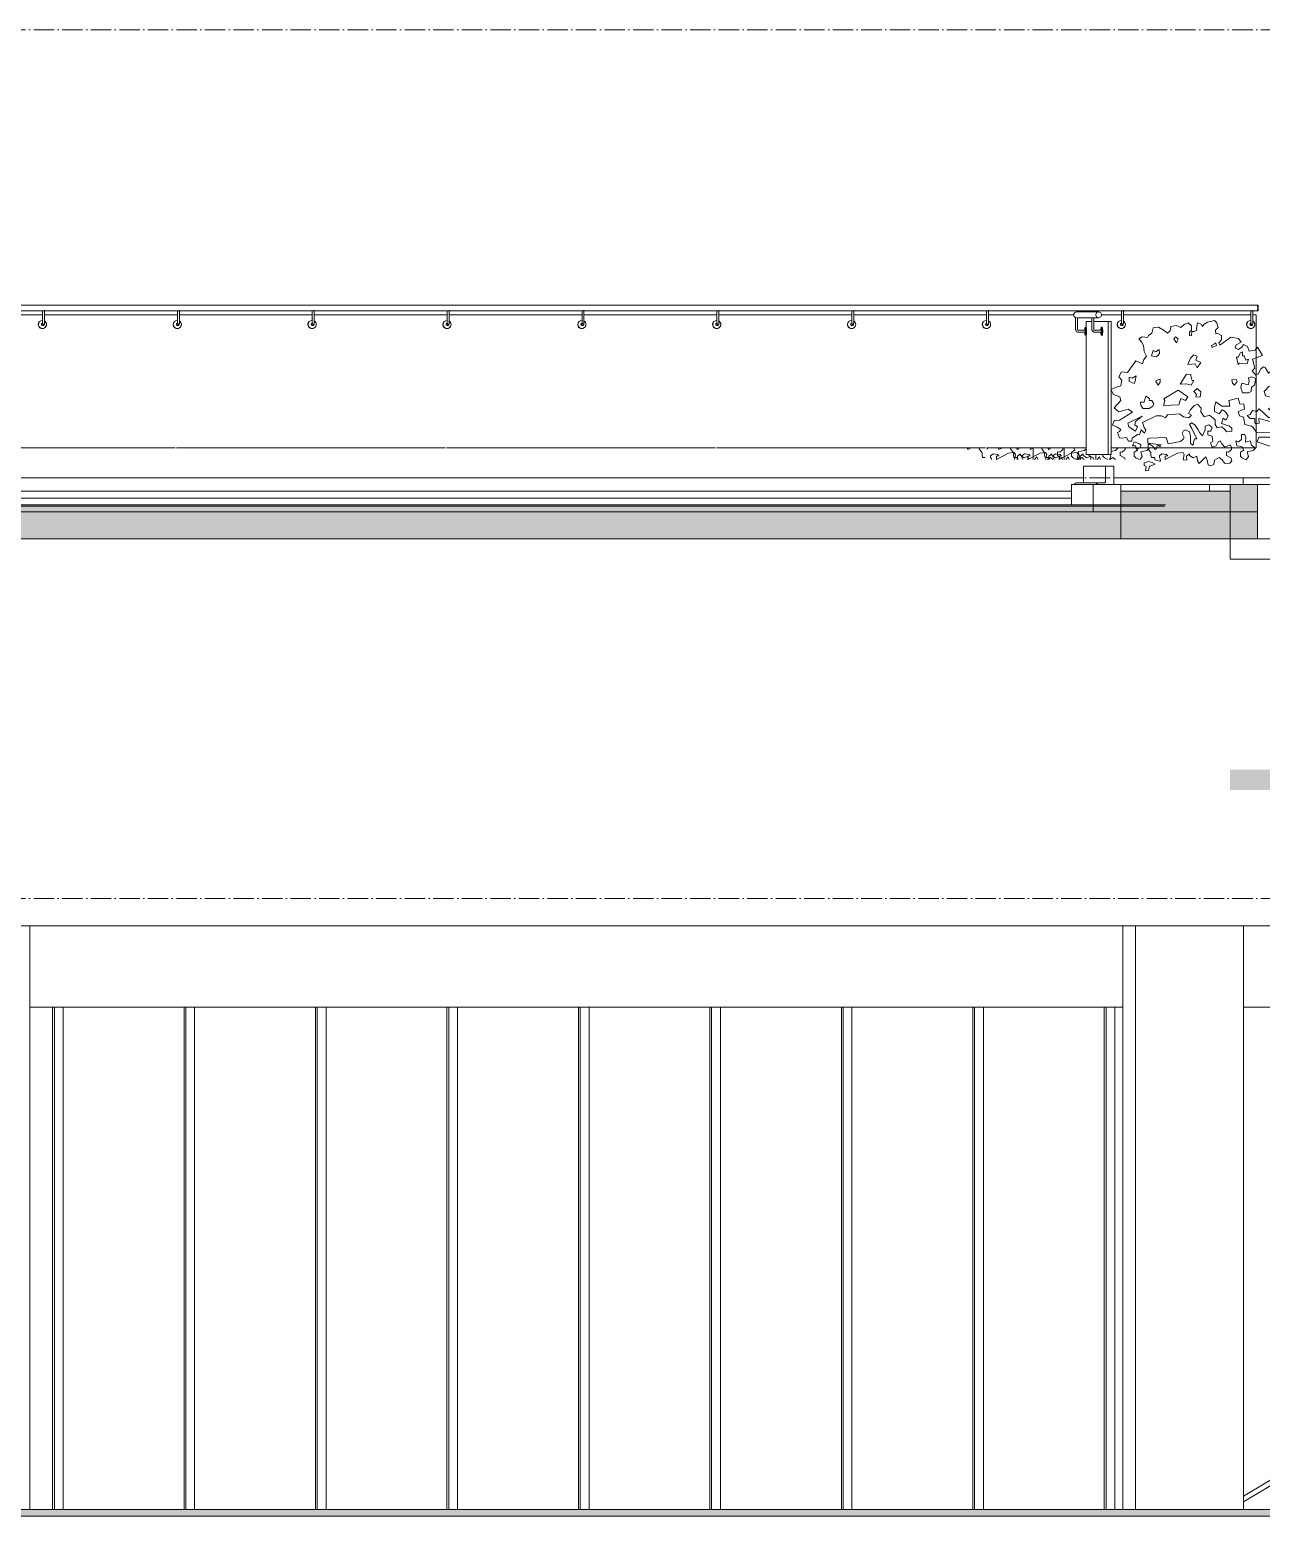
# Model space of a CAD drawing. Header units: millimetres. Extents: x -15601 to 112004, y -15912 to 94410.
# Drawn here: x 49921 to 58988, y 10950 to 21900 of the extents above; entities that cross this region are included whole.
import ezdxf

# ---------------------------------------------------------------- set-up
doc = ezdxf.new("R2010")
doc.units = ezdxf.units.MM
doc.linetypes.add('Grid Line', pattern=[4.2, 3, -0.6, 0, -0.6])
for name, color, linetype, lineweight in [('A-FLOR-HRAL', 41, 'Continuous', 5), ('A-FLOR-MCUT', 3, 'Continuous', 9), ('A-GLAZ-CWMG', 55, 'Continuous', 5), ('G-IMPT', 8, 'Continuous', 5), ('L-SITE', 91, 'Continuous', 5), ('NET CAT', 3, 'Continuous', 5), ('NET CATConcrete', 3, 'Continuous', 5), ('NET THAY 1', 41, 'Continuous', 5), ('NET-CAT', 3, 'Continuous', 15), ('NET-THAY', 2, 'Continuous', 9), ('Q-SPCQ', 91, 'Continuous', 5), ('TRUC', 225, 'Continuous', 5)]:
    doc.layers.add(name, color=color, linetype=linetype, lineweight=lineweight)

# ---------------------------------------------------------------- blocks, each defined once
blk = doc.blocks.new('ALC1807-ASCENT PLAZA-KET CAU 2_rvt-1-B-B')
at = {"layer": 'NET CAT', "color": 4}
for p, q in [((57968, 15300), (57968, 11000)), ((58063, 15300), (58063, 11000)), ((58857, 15300), (58857, 11000))]:
    blk.add_line(p, q, dxfattribs=at)
blk = doc.blocks.new('Rectangular Mullion - Rectangular Mullion-V69-B-B')
at = {"layer": 'A-GLAZ-CWMG'}
for p, q in [((48154, 14700), (48154, 11000)), ((48167, 14700), (48167, 11000)), ((48232, 14700), (48232, 11000))]:
    blk.add_line(p, q, dxfattribs=at)
blk = doc.blocks.new('Railing - Railing-1506754-B-B')
at = {"layer": 'A-FLOR-HRAL'}
for p, q in [((57861, 18770), (57861, 19750)), ((57861, 19750), (57883, 19750)), ((57883, 19750), (57883, 18770)), ((57861, 18770), (57883, 18770)), ((57842, 18572), (57842, 18685)), ((57842, 18685), (57902, 18685)), ((57902, 18550), (57902, 18685)), ((57902, 18550), (57775, 18550)), ((57787, 18562), (57832, 18562))]:
    blk.add_line(p, q, dxfattribs=at)
at = {"layer": 'A-FLOR-HRAL', "flags": 128}
for points in [[(57769, 19800), (57770, 19805), (57772, 19810), (57774, 19814), (57778, 19817), (57783, 19820), (57788, 19821), (57793, 19821), (57798, 19820), (57803, 19817), (57806, 19814), (57809, 19810), (57811, 19805), (57812, 19800)], [(57769, 19800), (57770, 19795), (57772, 19790), (57774, 19786), (57778, 19783), (57783, 19780), (57788, 19779), (57793, 19779), (57798, 19780), (57803, 19783), (57806, 19786), (57809, 19790), (57811, 19795), (57812, 19800)], [(57775, 18550), (57775, 18553), (57776, 18555), (57777, 18557), (57779, 18559), (57781, 18561), (57784, 18562), (57787, 18562)], [(57832, 18562), (57834, 18562), (57836, 18563), (57838, 18564), (57840, 18566), (57841, 18568), (57842, 18570), (57842, 18572)]]:
    blk.add_lwpolyline(points, dxfattribs=at)
at = {"layer": 'NET THAY 1'}
for p, q in [((57790, 19821), (57628, 19821)), ((57628, 19779), (57790, 19779)), ((57698, 19705), (57698, 19750)), ((57741, 19750), (57698, 19750)), ((57861, 19750), (57753, 19750)), ((57698, 18770), (57698, 19653)), ((57698, 18770), (57861, 18770)), ((57679, 18572), (57679, 18685)), ((57842, 18685), (57679, 18685)), ((57787, 18562), (57625, 18562))]:
    blk.add_line(p, q, dxfattribs=at)
for centre, major_axis, start_param, end_param in [((57628, 19800), (0, 21.2), 0, 1.570796), ((57628, 19800), (0, 21.2), 1.570796, 2.825649), ((57625, 18550), (0, 12), 0, 1.570796), ((57669, 18572), (0, 10), 3.141593, 4.712389)]:
    blk.add_ellipse(centre, major_axis=major_axis, ratio=0.992899, start_param=start_param, end_param=end_param, dxfattribs=at)
blk = doc.blocks.new('ALB-RAILING 32 - ALB-BALUSTER-V123-B-B')
at = {"layer": 'NET THAY 1'}
for p, q in [((57621, 19779), (57621, 19694)), ((57635, 19694), (57635, 19777)), ((57691, 19686), (57643, 19686)), ((57643, 19672), (57691, 19672)), ((57698, 19709), (57691, 19709)), ((57691, 19649), (57698, 19649))]:
    blk.add_line(p, q, dxfattribs=at)
at = {"layer": 'NET THAY 1', "flags": 128}
for points in [[(57621, 19694), (57621, 19693), (57621, 19692), (57621, 19691), (57622, 19690), (57622, 19689), (57622, 19689), (57622, 19688), (57622, 19687), (57623, 19686), (57623, 19685), (57623, 19684), (57624, 19684), (57624, 19683), (57625, 19682), (57625, 19681), (57626, 19681), (57626, 19680), (57627, 19679), (57627, 19679), (57628, 19678), (57629, 19677), (57629, 19677), (57630, 19676), (57631, 19676), (57631, 19675), (57632, 19675), (57633, 19674), (57634, 19674), (57634, 19674), (57635, 19673), (57636, 19673), (57637, 19673), (57638, 19672), (57639, 19672), (57639, 19672), (57640, 19672), (57641, 19672), (57642, 19672), (57643, 19672), (57643, 19672)], [(57643, 19686), (57643, 19686), (57643, 19686), (57642, 19686), (57642, 19686), (57642, 19686), (57641, 19686), (57641, 19686), (57641, 19686), (57640, 19686), (57640, 19686), (57640, 19687), (57640, 19687), (57639, 19687), (57639, 19687), (57639, 19687), (57639, 19687), (57638, 19688), (57638, 19688), (57638, 19688), (57638, 19688), (57637, 19688), (57637, 19689), (57637, 19689), (57637, 19689), (57637, 19689), (57636, 19690), (57636, 19690), (57636, 19690), (57636, 19691), (57636, 19691), (57636, 19691), (57636, 19691), (57636, 19692), (57636, 19692), (57635, 19692), (57635, 19693), (57635, 19693), (57635, 19693), (57635, 19694), (57635, 19694)]]:
    blk.add_lwpolyline(points, dxfattribs=at)
at = {"layer": 'NET THAY 1'}
for centre, major_axis, start_param, end_param in [((57691, 19679), (0, 30), 4.712389, 7.592182), ((57698, 19679), (0, 30), 4.712389, 6.806784), ((57691, 19679), (0, 30), 1.832596, 4.712389), ((57691, 19679), (0, 7), 3.141593, 6.283185), ((57691, 19679), (0, 7), 0, 0.261799), ((57691, 19679), (0, 7), 2.879793, 3.141593), ((57698, 19679), (0, 30), 2.617994, 4.712389)]:
    blk.add_ellipse(centre, major_axis=major_axis, ratio=0.118961, start_param=start_param, end_param=end_param, dxfattribs=at)
blk = doc.blocks.new('ALB-RAILING 32 - ALB-BALUSTER-V124-B-B')
at = {"layer": 'NET THAY 1'}
for p, q in [((57740, 19779), (57740, 19694)), ((57754, 19694), (57754, 19777)), ((57810, 19686), (57762, 19686)), ((57762, 19672), (57810, 19672)), ((57817, 19709), (57810, 19709)), ((57810, 19649), (57817, 19649))]:
    blk.add_line(p, q, dxfattribs=at)
at = {"layer": 'NET THAY 1', "flags": 128}
for points in [[(57740, 19694), (57740, 19693), (57740, 19692), (57740, 19691), (57741, 19690), (57741, 19689), (57741, 19689), (57741, 19688), (57741, 19687), (57742, 19686), (57742, 19685), (57742, 19684), (57743, 19684), (57743, 19683), (57744, 19682), (57744, 19681), (57745, 19681), (57745, 19680), (57746, 19679), (57746, 19679), (57747, 19678), (57748, 19677), (57748, 19677), (57749, 19676), (57750, 19676), (57750, 19675), (57751, 19675), (57752, 19674), (57753, 19674), (57753, 19674), (57754, 19673), (57755, 19673), (57756, 19673), (57757, 19672), (57758, 19672), (57758, 19672), (57759, 19672), (57760, 19672), (57761, 19672), (57762, 19672), (57762, 19672)], [(57762, 19686), (57762, 19686), (57762, 19686), (57761, 19686), (57761, 19686), (57761, 19686), (57760, 19686), (57760, 19686), (57760, 19686), (57759, 19686), (57759, 19686), (57759, 19687), (57759, 19687), (57758, 19687), (57758, 19687), (57758, 19687), (57757, 19687), (57757, 19688), (57757, 19688), (57757, 19688), (57757, 19688), (57756, 19688), (57756, 19689), (57756, 19689), (57756, 19689), (57756, 19689), (57755, 19690), (57755, 19690), (57755, 19690), (57755, 19691), (57755, 19691), (57755, 19691), (57755, 19691), (57755, 19692), (57754, 19692), (57754, 19692), (57754, 19693), (57754, 19693), (57754, 19693), (57754, 19694), (57754, 19694)]]:
    blk.add_lwpolyline(points, dxfattribs=at)
at = {"layer": 'NET THAY 1'}
for centre, major_axis, start_param, end_param in [((57810, 19679), (0, 30), 4.712389, 7.592182), ((57817, 19679), (0, 30), 4.712389, 6.806784), ((57810, 19679), (0, 30), 1.832596, 4.712389), ((57810, 19679), (0, 7), 3.141593, 6.283185), ((57810, 19679), (0, 7), 0, 0.261799), ((57810, 19679), (0, 7), 2.879793, 3.141593), ((57817, 19679), (0, 30), 2.617994, 4.712389)]:
    blk.add_ellipse(centre, major_axis=major_axis, ratio=0.118961, start_param=start_param, end_param=end_param, dxfattribs=at)
blk = doc.blocks.new('Top Rail Type - Top Rail_Internal_-1506758-B-B')
at = {"layer": 'NET THAY 1'}
for p, q in [((49036, 19800), (50016, 19800)), ((50029, 19800), (51009, 19800)), ((51022, 19800), (52002, 19800)), ((52014, 19800), (52995, 19800)), ((53007, 19800), (53988, 19800)), ((54000, 19800), (54981, 19800)), ((54993, 19800), (55973, 19800)), ((55986, 19800), (56966, 19800)), ((56979, 19800), (57607, 19800)), ((57811, 19800), (57959, 19800)), ((57972, 19800), (58912, 19800)), ((58925, 19800), (58950, 19800)), ((58950, 19800), (58950, 18820)), ((49013, 18820), (50991, 18820)), ((51001, 18820), (52980, 18820)), ((52990, 18820), (54968, 18820)), ((54978, 18820), (56957, 18820)), ((56967, 18820), (57698, 18820)), ((57883, 18820), (58950, 18820))]:
    blk.add_line(p, q, dxfattribs=at)
blk = doc.blocks.new('Handrail Type - ALB-BALUSTER-V125-B-B')
at = {"layer": 'NET THAY 1'}
for p, q in [((58963, 19871), (58959, 19871)), ((58959, 19829), (58963, 19829))]:
    blk.add_line(p, q, dxfattribs=at)
for centre, start_param, end_param in [((58959, 19850), 4.712389, 6.283185), ((58959, 19850), 3.141593, 4.712389), ((58963, 19850), 4.712389, 7.068583), ((58963, 19850), 2.356194, 4.712389)]:
    blk.add_ellipse(centre, major_axis=(0, 21.2), ratio=0.119139, start_param=start_param, end_param=end_param, dxfattribs=at)
blk = doc.blocks.new('Handrail Type - Handrail_Internal_-1506759-B-B')
at = {"layer": 'NET THAY 1'}
for p, q in [((58959, 19871), (43050, 19871)), ((43050, 19829), (58959, 19829))]:
    blk.add_line(p, q, dxfattribs=at)
for start_param, end_param in [(4.712389, 6.283185), (3.141593, 4.712389)]:
    blk.add_ellipse((58959, 19850), major_axis=(0, 21.2), ratio=0.119139, start_param=start_param, end_param=end_param, dxfattribs=at)
blk = doc.blocks.new('ALB-RAILING 32 - ALB-BALUSTER-V126-B-B')
at = {"layer": 'NET THAY 1'}
for p, q in [((58912, 19832), (58912, 19744)), ((58926, 19744), (58926, 19834)), ((58911, 19759), (58910, 19759)), ((58917, 19736), (58911, 19736)), ((58911, 19722), (58917, 19722)), ((58910, 19699), (58911, 19699))]:
    blk.add_line(p, q, dxfattribs=at)
at = {"layer": 'NET THAY 1', "flags": 128}
for points in [[(58911, 19732), (58911, 19732), (58911, 19732), (58911, 19732), (58911, 19732), (58911, 19732), (58911, 19733), (58911, 19733), (58911, 19733), (58911, 19734), (58911, 19734), (58911, 19734), (58911, 19735), (58912, 19735), (58912, 19735), (58912, 19736), (58912, 19736), (58912, 19737), (58912, 19737), (58912, 19738), (58912, 19738), (58912, 19739), (58912, 19739), (58912, 19740), (58912, 19740), (58912, 19741), (58912, 19742), (58912, 19742), (58912, 19743), (58912, 19743), (58912, 19744)], [(58917, 19722), (58919, 19722), (58921, 19723), (58922, 19724), (58923, 19725), (58923, 19726), (58924, 19726), (58924, 19727), (58924, 19727), (58924, 19728), (58925, 19728), (58925, 19729), (58925, 19729), (58925, 19729), (58925, 19730), (58925, 19730), (58925, 19731), (58925, 19731), (58925, 19732), (58925, 19732), (58925, 19733), (58925, 19733), (58925, 19734), (58925, 19734), (58926, 19735), (58926, 19735), (58926, 19736), (58926, 19736), (58926, 19737), (58926, 19737), (58926, 19738), (58926, 19739), (58926, 19739), (58926, 19740), (58926, 19740), (58926, 19741), (58926, 19742), (58926, 19742), (58926, 19743), (58926, 19744), (58926, 19744)]]:
    blk.add_lwpolyline(points, dxfattribs=at)
at = {"layer": 'NET THAY 1'}
for centre, major_axis, start_param, end_param in [((58910, 19729), (0, 30), 0, 1.570796), ((58910, 19729), (0, 30), 1.570796, 3.403392), ((58911, 19729), (0, 30), 0, 1.570796), ((58911, 19729), (0, 30), 1.570796, 4.712389), ((58911, 19729), (0, 7), 0, 3.141593), ((58911, 19729), (0, 7), 6.021386, 6.283185), ((58911, 19729), (0, 7), 3.141593, 4.974188), ((58911, 19729), (0, 30), 4.712389, 5.759587), ((58910, 19729), (0, 30), 5.392446, 5.603128), ((58910, 19729), (0, 30), 3.821649, 4.032332)]:
    blk.add_ellipse(centre, major_axis=major_axis, ratio=0.992878, start_param=start_param, end_param=end_param, dxfattribs=at)
blk = doc.blocks.new('ALB-RAILING 32 - ALB-BALUSTER-V127-B-B')
at = {"layer": 'NET THAY 1'}
for p, q in [((57959, 19832), (57959, 19744)), ((57973, 19830), (57973, 19834)), ((57973, 19744), (57973, 19829)), ((57958, 19759), (57957, 19759)), ((57964, 19736), (57958, 19736)), ((57958, 19722), (57964, 19722)), ((57957, 19699), (57958, 19699))]:
    blk.add_line(p, q, dxfattribs=at)
at = {"layer": 'NET THAY 1', "flags": 128}
for points in [[(57958, 19732), (57958, 19732), (57958, 19732), (57958, 19732), (57958, 19732), (57958, 19732), (57958, 19733), (57958, 19733), (57958, 19733), (57958, 19734), (57958, 19734), (57958, 19734), (57958, 19735), (57958, 19735), (57958, 19735), (57958, 19736), (57958, 19736), (57959, 19737), (57959, 19737), (57959, 19738), (57959, 19738), (57959, 19739), (57959, 19739), (57959, 19740), (57959, 19740), (57959, 19741), (57959, 19742), (57959, 19742), (57959, 19743), (57959, 19743), (57959, 19744)], [(57964, 19722), (57966, 19722), (57968, 19723), (57969, 19724), (57970, 19725), (57970, 19726), (57971, 19726), (57971, 19727), (57971, 19727), (57971, 19728), (57971, 19728), (57971, 19729), (57972, 19729), (57972, 19729), (57972, 19730), (57972, 19730), (57972, 19731), (57972, 19731), (57972, 19732), (57972, 19732), (57972, 19733), (57972, 19733), (57972, 19734), (57972, 19734), (57972, 19735), (57972, 19735), (57972, 19736), (57973, 19736), (57973, 19737), (57973, 19737), (57973, 19738), (57973, 19739), (57973, 19739), (57973, 19740), (57973, 19740), (57973, 19741), (57973, 19742), (57973, 19742), (57973, 19743), (57973, 19744), (57973, 19744)]]:
    blk.add_lwpolyline(points, dxfattribs=at)
at = {"layer": 'NET THAY 1'}
for centre, major_axis, start_param, end_param in [((57958, 19729), (0, 30), 0, 1.570796), ((57957, 19729), (0, 30), 0, 1.570796), ((57958, 19729), (0, 30), 1.570796, 4.712389), ((57957, 19729), (0, 30), 1.570796, 3.403392), ((57958, 19729), (0, 7), 0, 3.141593), ((57958, 19729), (0, 7), 6.021386, 6.283185), ((57958, 19729), (0, 7), 3.141593, 4.974188), ((57958, 19729), (0, 30), 4.712389, 5.759587), ((57957, 19729), (0, 30), 5.392446, 5.603128), ((57957, 19729), (0, 30), 3.821649, 4.032332)]:
    blk.add_ellipse(centre, major_axis=major_axis, ratio=0.992878, start_param=start_param, end_param=end_param, dxfattribs=at)
blk = doc.blocks.new('CAY XANH 1 - new block_dwg_110_植栽_中_高木 - 落葉1_φ4000_H5500-1445069-IDEA-4th Storey - Detail-V176-B-B')
at = {"layer": 'G-IMPT'}
for p, q in [((57902, 18600), (58063, 18600)), ((57902, 18600), (58026, 18600)), ((57933, 18600), (58024, 18600)), ((58027, 18600), (58084, 18600)), ((58066, 18600), (58125, 18600)), ((58329, 18600), (58232, 18600)), ((58879, 18600), (58654, 18600)), ((58720, 18600), (58655, 18600)), ((58848, 18600), (58762, 18600)), ((59155, 18600), (58907, 18600)), ((59175, 18600), (58951, 18600)), ((59218, 18600), (59071, 18600))]:
    blk.add_line(p, q, dxfattribs=at)
at = {"layer": 'G-IMPT', "flags": 128}
for points in [[(57902, 18600), (58067, 18600), (58183, 18600), (58236, 18600)], [(58043, 18600), (58157, 18600), (58084, 18600), (58056, 18600), (57988, 18600)], [(58003, 18600), (58157, 18600), (58111, 18600)], [(58157, 18600), (58337, 18600), (58136, 18600), (58029, 18600)], [(58272, 18600), (58328, 18600), (58370, 18600), (58304, 18600), (58221, 18600), (58169, 18600), (58087, 18600)], [(58240, 18600), (58278, 18600), (58304, 18600), (58157, 18600)], [(58370, 18600), (58454, 18600), (58337, 18600)], [(58347, 18600), (58426, 18600), (58553, 18600), (58454, 18600)], [(58395, 18600), (58416, 18600), (58423, 18600), (58426, 18600)], [(58416, 18600), (58553, 18600), (58552, 18600)], [(58450, 18600), (58492, 18600), (58563, 18600), (58634, 18600)], [(59203, 18600), (59061, 18600), (58957, 18600), (58812, 18600), (58553, 18600), (58550, 18600), (58563, 18600), (58550, 18600)], [(58551, 18600), (58628, 18600), (58653, 18600), (58648, 18600)], [(59010, 18600), (58895, 18600), (58762, 18600), (58682, 18600), (58553, 18600), (58655, 18600), (58649, 18600)], [(58556, 18600), (58670, 18600), (58848, 18600), (58910, 18600)], [(58707, 18600), (58634, 18600), (58628, 18600)], [(59090, 18600), (58913, 18600), (58682, 18600), (58910, 18600), (59013, 18600), (59185, 18600)], [(58734, 18600), (58727, 18600), (58707, 18600), (58768, 18600), (58825, 18600)], [(59068, 18600), (58812, 18600), (58969, 18600)], [(59067, 18600), (58969, 18600), (59060, 18600), (59214, 18600)]]:
    blk.add_lwpolyline(points, dxfattribs=at)
blk = doc.blocks.new('CAY XANH 1 - new block_dwg-V177-B-B')
blk.add_blockref('CAY XANH 1 - new block_dwg_110_植栽_中_高木 - 落葉1_φ4000_H5500-1445069-IDEA-4th Storey - Detail-V176-B-B', (0, 0))
blk = doc.blocks.new('CAY XANH 1 - CAY XANH_dwg-V178-B-B')
at = {"layer": 'G-IMPT', "flags": 128}
for points in [[(57883, 19251), (57915, 19265), (57955, 19277), (57962, 19318), (57940, 19343), (57959, 19380), (58002, 19374), (58065, 19461), (58114, 19439), (58123, 19470), (58142, 19495), (58126, 19529), (58121, 19573), (58105, 19601), (58086, 19622), (58111, 19638), (58151, 19632), (58157, 19647), (58182, 19666), (58192, 19703), (58232, 19710), (58272, 19685), (58297, 19666), (58316, 19682), (58322, 19715), (58362, 19722), (58396, 19706), (58421, 19728), (58449, 19740), (58474, 19719), (58474, 19687), (58459, 19672), (58459, 19644), (58474, 19647), (58477, 19678), (58493, 19678), (58514, 19687), (58511, 19700), (58518, 19740), (58545, 19731), (58555, 19715), (58564, 19728), (58592, 19747), (58644, 19759), (58660, 19740), (58670, 19706), (58651, 19687), (58654, 19660), (58667, 19663), (58695, 19647), (58695, 19616), (58676, 19594), (58682, 19576), (58765, 19635), (58821, 19626), (58840, 19598), (58803, 19579), (58796, 19557), (58821, 19545), (58846, 19561), (58858, 19582), (58886, 19567), (58899, 19533), (58942, 19539), (58961, 19561), (58998, 19501), (58924, 19473), (58940, 19408), (58921, 19387), (58945, 19359), (58968, 19365), (58983, 19399), (59005, 19417), (59017, 19412), (59042, 19371), (59067, 19393), (59089, 19387), (59089, 19356), (59057, 19331), (59073, 19312), (59094, 19315), (59101, 19281), (59073, 19265), (59045, 19275), (59008, 19235), (59020, 19204), (59076, 19188), (59089, 19160), (59076, 19126), (59064, 19120), (59039, 19107), (59112, 19064), (59146, 19064), (59117, 19113), (59138, 19098), (59215, 19051), (59199, 19017), (59168, 19001), (59174, 18973), (59187, 18943), (59153, 18936), (59140, 18936), (59118, 18908), (59087, 18933), (59066, 18936), (58955, 18930), (58927, 18971), (58915, 18980), (58868, 18992), (58856, 19045), (58828, 19055), (58819, 19086), (58843, 19098), (58865, 19104), (58859, 19141), (58831, 19144), (58819, 19185), (58750, 19169), (58756, 19126), (58697, 19126), (58654, 19160), (58644, 19123), (58644, 19088), (58679, 19070), (58700, 19101), (58725, 19086), (58744, 19055), (58728, 19023), (58707, 19039), (58695, 18999), (58753, 18980), (58772, 18964), (58772, 18943), (58732, 18937), (58719, 18955), (58697, 18974), (58663, 18967), (58648, 18992), (58648, 19027), (58607, 19061), (58567, 19048), (58542, 19086), (58545, 19113), (58518, 19141), (58493, 19132), (58465, 19098), (58452, 19073), (58474, 19061), (58455, 19042), (58415, 19048), (58387, 19070), (58297, 19063), (58284, 19042), (58253, 19057), (58213, 19057), (58113, 19006), (58125, 18969), (58138, 18950), (58129, 18928), (58113, 18944), (58104, 18953), (58091, 18916)], [(58091, 18916), (58076, 18919), (58038, 18891), (58035, 18869), (58010, 18869), (57995, 18897), (57958, 18891), (57945, 18894), (57930, 18934), (57945, 18941), (57955, 18956), (57927, 18972), (57893, 18987), (57905, 19022), (57945, 19025), (58039, 19082), (58008, 19104), (57940, 19085), (57906, 19116), (57955, 19169), (57946, 19197), (57899, 19212), (57883, 19246)]]:
    blk.add_lwpolyline(points, dxfattribs=at)
for points in [[(58377, 19622), (58356, 19637), (58345, 19622), (58363, 19594)], [(58239, 19516), (58236, 19544), (58211, 19527), (58193, 19537), (58186, 19523), (58179, 19498), (58211, 19491), (58225, 19498)], [(58466, 19480), (58491, 19505), (58516, 19495), (58505, 19466), (58544, 19449), (58516, 19410), (58501, 19438), (58448, 19434)], [(58643, 19587), (58654, 19594), (58658, 19573), (58626, 19559), (58622, 19573)], [(58835, 19520), (58849, 19527), (58849, 19498), (58863, 19498), (58874, 19466), (58895, 19473), (58884, 19441), (58828, 19445), (58817, 19434), (58806, 19488), (58817, 19488)], [(58016, 19308), (58016, 19340), (58037, 19333), (58066, 19351), (58059, 19312), (58052, 19294)], [(58215, 19315), (58211, 19308), (58229, 19283), (58243, 19305), (58243, 19326)], [(58420, 19335), (58438, 19363), (58470, 19360), (58473, 19335), (58480, 19317), (58491, 19317), (58473, 19282), (58438, 19292), (58392, 19289)], [(58775, 19296), (58771, 19321), (58803, 19324), (58810, 19310), (58792, 19282)], [(58838, 19264), (58845, 19296), (58892, 19285), (58899, 19310), (58895, 19335), (58916, 19342), (58948, 19331), (58938, 19282), (58916, 19268), (58913, 19236), (58895, 19225), (58849, 19225)], [(58162, 19170), (58183, 19170), (58197, 19145), (58190, 19127), (58162, 19110), (58119, 19110), (58101, 19131), (58098, 19156), (58126, 19156), (58130, 19177), (58137, 19202), (58165, 19184)], [(58431, 19168), (58448, 19197), (58377, 19246), (58271, 19180), (58279, 19170), (58268, 19131), (58381, 19136), (58395, 19183)], [(58537, 19193), (58544, 19232), (58516, 19257), (58491, 19236), (58512, 19214), (58505, 19197)], [(58906, 19065), (58923, 19094), (58955, 19087), (58973, 19108), (59041, 19043), (59070, 19043), (59062, 19011), (58970, 19037), (58973, 19002), (58948, 18998), (58941, 19005), (58941, 19037), (58906, 19037), (58884, 19058)], [(58013, 18976), (58006, 19001), (58112, 19053), (58063, 19015), (58056, 18990), (58077, 18976), (58063, 18944)], [(58290, 18772), (58256, 18775), (58238, 18762), (58238, 18750), (58244, 18738), (58247, 18722), (58238, 18722), (58204, 18731), (58204, 18750), (58179, 18750), (58176, 18766), (58176, 18784), (58154, 18812), (58154, 18843), (58163, 18850), (58191, 18831), (58207, 18809), (58216, 18812), (58222, 18834), (58232, 18840), (58244, 18827), (58250, 18843), (58153, 18854), (58153, 18888), (58166, 18891), (58288, 18896), (58303, 18850), (58394, 18868), (58415, 18887), (58421, 18896), (58406, 18927), (58415, 18946), (58431, 18952), (58459, 18937), (58468, 18909), (58468, 18874), (58468, 18853), (58486, 18840), (58490, 18862), (58499, 18887), (58514, 18887), (58477, 18962), (58459, 18992), (58474, 19005), (58499, 18989), (58523, 18952), (58536, 18930), (58555, 18909), (58576, 18952), (58576, 18980), (58601, 18989), (58626, 18971), (58617, 18943), (58595, 18943), (58595, 18915), (58626, 18906), (58632, 18868), (58614, 18856), (58626, 18825), (58657, 18834), (58670, 18865), (58685, 18871), (58697, 18850), (58719, 18825), (58760, 18843), (58769, 18825), (58769, 18809), (58747, 18788), (58732, 18790), (58732, 18763), (58763, 18747), (58772, 18725), (58756, 18707), (58728, 18704), (58716, 18707), (58700, 18732), (58679, 18750), (58644, 18729), (58639, 18697), (58614, 18688), (58598, 18694), (58589, 18729), (58579, 18753), (58558, 18732), (58530, 18704), (58518, 18725), (58514, 18760), (58486, 18747), (58459, 18763), (58459, 18775), (58437, 18760), (58440, 18729), (58412, 18732), (58421, 18772), (58412, 18785), (58371, 18781), (58281, 18734), (58281, 18759), (58300, 18762)], [(58086, 18852), (58052, 18865), (58039, 18834), (58061, 18834), (58070, 18809), (58098, 18822), (58101, 18843)], [(58874, 18902), (58865, 18918), (58843, 18918), (58843, 18881), (58821, 18865), (58800, 18871), (58809, 18834), (58846, 18831), (58859, 18803), (58834, 18788), (58834, 18760), (58846, 18747), (58877, 18732), (58893, 18757), (58884, 18790), (58927, 18800), (58945, 18818), (58915, 18840), (58905, 18871), (58871, 18862)], [(59047, 18899), (58970, 18899), (58958, 18865), (59059, 18831), (59069, 18859), (59100, 18865), (59075, 18884)], [(58185, 18713), (58160, 18719), (58126, 18710), (58126, 18691), (58141, 18682), (58135, 18651), (58157, 18654), (58166, 18685), (58176, 18688), (58207, 18701)]]:
    blk.add_lwpolyline(points, close=True, dxfattribs=at)
blk = doc.blocks.new('CAY XANH 1 - CAY XANH 1-V179-B-B')
for name in ['CAY XANH 1 - CAY XANH_dwg-V178-B-B', 'CAY XANH 1 - new block_dwg-V177-B-B']:
    blk.add_blockref(name, (0, 0))
blk = doc.blocks.new('CAY XANH 1 - CAY XANH_dwg-V180-B-B')
at = {"layer": 'G-IMPT', "flags": 128}
for points in [[(57284, 18820), (57288, 18809), (57312, 18820)], [(57421, 18735), (57421, 18750), (57397, 18750), (57393, 18766), (57393, 18784), (57372, 18812), (57372, 18820)], [(57416, 18820), (57425, 18809), (57433, 18812), (57436, 18820)], [(57508, 18772), (57474, 18775), (57456, 18762), (57456, 18750), (57461, 18738), (57462, 18735)], [(57499, 18735), (57499, 18759), (57517, 18762), (57508, 18772)], [(57630, 18735), (57639, 18772), (57630, 18785), (57589, 18781), (57500, 18735)], [(57734, 18735), (57732, 18760), (57704, 18747), (57676, 18763), (57676, 18775), (57655, 18760), (57657, 18735)], [(57804, 18735), (57797, 18753), (57779, 18735)], [(57914, 18735), (57896, 18750), (57872, 18735)], [(57987, 18820), (57987, 18809), (57965, 18788), (57949, 18790), (57949, 18763), (57980, 18747), (57985, 18735)], [(58069, 18820), (58077, 18803), (58052, 18788), (58052, 18760), (58064, 18747), (58088, 18735)], [(58097, 18735), (58111, 18757), (58101, 18790), (58145, 18800), (58163, 18818)]]:
    blk.add_lwpolyline(points, dxfattribs=at)
blk = doc.blocks.new('CAY XANH 1 - CAY XANH_dwg-V181-B-B')
at = {"layer": 'G-IMPT'}
for p, q in [((57769, 18770), (57769, 18735)), ((57769, 18735), (57769, 18769)), ((57769, 18735), (57769, 18747))]:
    blk.add_line(p, q, dxfattribs=at)
at = {"layer": 'G-IMPT', "flags": 128}
for points in [[(57769, 18770), (57769, 18759), (57769, 18747), (57769, 18735)], [(57769, 18747), (57769, 18763), (57769, 18770)], [(57769, 18770), (57769, 18760), (57769, 18744), (57769, 18735)], [(57769, 18735), (57769, 18757), (57769, 18744), (57769, 18760), (57769, 18770)], [(57769, 18770), (57769, 18757), (57769, 18735)], [(57769, 18770), (57769, 18757), (57769, 18744), (57769, 18735)], [(57769, 18735), (57769, 18754), (57769, 18770)], [(57769, 18735), (57769, 18756), (57769, 18759), (57769, 18769)], [(57769, 18735), (57769, 18751), (57769, 18735)], [(57769, 18735), (57769, 18747), (57769, 18735)]]:
    blk.add_lwpolyline(points, dxfattribs=at)
blk = doc.blocks.new('CAY XANH 1 - CAY XANH 1-V182-B-B')
for name in ['CAY XANH 1 - CAY XANH_dwg-V180-B-B', 'CAY XANH 1 - CAY XANH_dwg-V181-B-B']:
    blk.add_blockref(name, (0, 0))
blk = doc.blocks.new('CAY XANH 1 - CAY XANH_dwg-V183-B-B')
at = {"layer": 'G-IMPT', "flags": 128}
for points in [[(56823, 18820), (56827, 18809), (56852, 18820)], [(56954, 18750), (56936, 18750), (56933, 18766), (56933, 18784), (56911, 18812), (56911, 18820)], [(56967, 18810), (56973, 18812), (56975, 18820)], [(57047, 18772), (57013, 18775), (56995, 18762), (56995, 18750), (57001, 18738), (57001, 18735)], [(57038, 18735), (57038, 18759), (57057, 18762), (57047, 18772)], [(57170, 18735), (57178, 18772), (57169, 18785), (57128, 18781), (57039, 18735)], [(57274, 18735), (57271, 18760), (57243, 18747), (57215, 18763), (57215, 18775), (57194, 18760), (57196, 18735)], [(57343, 18735), (57336, 18753), (57318, 18735)], [(57453, 18735), (57436, 18750), (57411, 18735)], [(57526, 18820), (57526, 18809), (57504, 18788), (57488, 18790), (57488, 18763), (57520, 18747), (57525, 18735)], [(57608, 18820), (57616, 18803), (57591, 18788), (57591, 18760), (57603, 18747), (57627, 18735)], [(57636, 18735), (57650, 18757), (57641, 18790), (57684, 18800), (57698, 18814)]]:
    blk.add_lwpolyline(points, dxfattribs=at)
blk = doc.blocks.new('CAY XANH 1 - CAY XANH_dwg-V184-B-B')
at = {"layer": 'G-IMPT'}
blk.add_line((57308, 18735), (57308, 18747), dxfattribs=at)
at = {"layer": 'G-IMPT', "flags": 128}
for points in [[(57308, 18747), (57308, 18763), (57308, 18781), (57308, 18809), (57308, 18820)], [(57308, 18820), (57308, 18806), (57308, 18809), (57308, 18820)], [(57308, 18820), (57308, 18806), (57308, 18785), (57308, 18787), (57308, 18760), (57308, 18744), (57308, 18735)], [(57308, 18820), (57308, 18806), (57308, 18818)], [(57308, 18820), (57308, 18800), (57308, 18785), (57308, 18757), (57308, 18744), (57308, 18735)], [(57308, 18735), (57308, 18754), (57308, 18787), (57308, 18797), (57308, 18815), (57308, 18820)], [(57308, 18735), (57308, 18769), (57308, 18782), (57308, 18778), (57308, 18735)], [(57308, 18769), (57308, 18772), (57308, 18759), (57308, 18747), (57308, 18735)], [(57308, 18735), (57308, 18757), (57308, 18744), (57308, 18760), (57308, 18772), (57308, 18757), (57308, 18735)], [(57308, 18735), (57308, 18756), (57308, 18759), (57308, 18769)], [(57308, 18735), (57308, 18751), (57308, 18735)], [(57308, 18735), (57308, 18747), (57308, 18735)]]:
    blk.add_lwpolyline(points, dxfattribs=at)
blk = doc.blocks.new('CAY XANH 1 - CAY XANH 1-V185-B-B')
for name in ['CAY XANH 1 - CAY XANH_dwg-V183-B-B', 'CAY XANH 1 - CAY XANH_dwg-V184-B-B']:
    blk.add_blockref(name, (0, 0))
blk = doc.blocks.new('CAY XANH 1 - CAY XANH_dwg-V186-B-B')
at = {"layer": 'G-IMPT', "flags": 128}
for points in [[(57053, 18820), (57057, 18809), (57082, 18820)], [(57191, 18735), (57191, 18750), (57166, 18750), (57163, 18766), (57163, 18784), (57141, 18812), (57141, 18820)], [(57186, 18820), (57194, 18809), (57203, 18812), (57205, 18820)], [(57278, 18772), (57244, 18775), (57225, 18762), (57225, 18750), (57231, 18738), (57232, 18735)], [(57269, 18735), (57269, 18759), (57287, 18762), (57278, 18772)], [(57400, 18735), (57408, 18772), (57399, 18785), (57359, 18781), (57270, 18735)], [(57504, 18735), (57502, 18760), (57474, 18747), (57446, 18763), (57446, 18775), (57424, 18760), (57427, 18735)], [(57574, 18735), (57567, 18753), (57548, 18735)], [(57684, 18735), (57666, 18750), (57642, 18735)], [(57719, 18770), (57719, 18763), (57750, 18747), (57755, 18735)], [(57821, 18770), (57821, 18760), (57833, 18747), (57858, 18735)], [(57867, 18735), (57880, 18757), (57877, 18770)], [(57883, 18793), (57914, 18800), (57933, 18818)]]:
    blk.add_lwpolyline(points, dxfattribs=at)
blk = doc.blocks.new('CAY XANH 1 - CAY XANH 1-V187-B-B')
for name, p in [('CAY XANH 1 - CAY XANH_dwg-V186-B-B', (0, 0)), ('CAY XANH 1 - CAY XANH_dwg-V184-B-B', (230, 0))]:
    blk.add_blockref(name, p)
blk = doc.blocks.new('Thang may cuon - 1200mm x 6500-V192-B-B')
at = {"layer": 'Q-SPCQ'}
for p, q in [((60285, 11950), (58857, 11098)), ((58857, 11057), (60304, 11920))]:
    blk.add_line(p, q, dxfattribs=at)

msp = doc.modelspace()

# ---------------------------------------------------------------- hatches: boundary and pattern name
at = {"layer": 'NET CAT'}
for color, points in [(250, [(57759.6, 18390), (58077.8, 18390), (58077.8, 18400), (40990.5, 18400), (40990.5, 18390), (56781.3, 18390)]), (7, [(52543, 18390), (57751.5, 18390), (57751.5, 18400), (45123.1, 18400), (45123.1, 18390), (48880.6, 18390)]), (7, [(58036.5, 18150), (58758.8, 18150), (58758.8, 18500), (57952.8, 18500), (57952.8, 18150)]), (7, [(45123.1, 18350), (57751.5, 18350), (57751.5, 18390), (45123.1, 18390)]), (7, [(58758.6, 18150), (58758.6, 18350), (45123.1, 18350), (45123.1, 18150), (58494.3, 18150)])]:
    msp.add_hatch(color=color, dxfattribs=at).paths.add_polyline_path(points, flags=0)
at = {"layer": 'NET CAT', "lineweight": 9}
for points in [[(57759.6, 18350), (58283.6, 18350), (58283.6, 18390), (40990.5, 18390), (40990.5, 18350), (56781.3, 18350)], [(58960, 18150), (58960, 18350), (41000.5, 18350), (41000.5, 18150), (57759.6, 18150)]]:
    msp.add_hatch(color=7, dxfattribs=at).paths.add_polyline_path(points)
at = {"layer": 'NET CAT'}
h = msp.add_hatch(color=7, dxfattribs=at)
h.paths.add_polyline_path([(58952.1, 16300), (59261.8, 16300), (59261.8, 16450), (58758.6, 16450), (58758.6, 16300)], flags=0)
h.paths.add_polyline_path([(94613.1, 16300), (94613.1, 16450), (94109.1, 16450), (94109.1, 16300)], flags=0)
at = {"layer": 'NET CATConcrete'}
msp.add_hatch(color=7, dxfattribs=at).paths.add_polyline_path([(58960, 18150), (58960, 18550), (58758.6, 18550), (58758.6, 18150), (58952.1, 18150)], flags=0)
at = {"layer": 'NET-THAY'}
h = msp.add_hatch(dxfattribs=at)
h.set_pattern_fill('FP_1', color=250, style=0, pattern_type=2)
h.set_pattern_definition([(0, (40760, 40400), (1625.6, 406.4), [67.056, -1152.144, 67.056, -1152.144, -6502.4]), (0, (40760, 40400), (1625.6, 406.4), [-2438.4, 67.056, -2371.344, 67.056, -1152.144, -2844.8]), (0, (40760, 40400), (1625.6, 406.4), [-6096, 67.056, -745.744, 67.056, -1964.944]), (120, (41369.6, 40603.2), (-1164.7527, 1204.611), [67.056, -1152.144, 67.056, -7654.544]), (120, (41369.6, 40603.2), (-1164.7527, 1204.611), [-1286.256, -1152.144, 67.056, -2371.344, -4064]), (120, (41369.6, 40603.2), (-1164.7527, 1204.611), [-4876.8, 67.056, -1152.144, 67.056, -2777.744]), (120, (41369.6, 40603.2), (-1164.7527, 1204.611), [-6163.056, -745.744, 67.056, -1964.944]), (240, (41572.8, 41416), (-460.8473, -1611.011), [67.056, -1152.144, 67.056, -7654.544]), (240, (41572.8, 41416), (-460.8473, -1611.011), [-1286.256, -1152.144, 67.056, -2371.344, -4064]), (240, (41572.8, 41416), (-460.8473, -1611.011), [-4876.8, 67.056, -1152.144, 67.056, -2777.744]), (240, (41572.8, 41416), (-460.8473, -1611.011), [-6163.056, -745.744, 67.056, -1964.944])])
h.paths.add_polyline_path([(61012.2, 10950), (95820.5, 10950), (95820.5, 11000), (32934.3, 11000), (32934.3, 10950), (60783.3, 10950)], flags=0)

# ---------------------------------------------------------------- linework, layer by layer
at = {"layer": 'A-FLOR-MCUT'}
for p, q in [((58276.6, 18390), (40990.5, 18390)), ((57751.5, 18390), (45123.1, 18390))]:
    msp.add_line(p, q, dxfattribs=at)
at = {"layer": 'NET CAT', "lineweight": 13}
for p, q in [((58758.6, 18550), (58960, 18550)), ((58758.6, 18550), (58758.6, 18350)), ((58960, 18550), (58960, 18150))]:
    msp.add_line(p, q, dxfattribs=at)
at = {"layer": 'NET CAT'}
for p, q in [((49921.3, 15300), (49921.3, 11000)), ((57968, 11000), (57968, 15300)), ((58063.1, 11000), (58063.1, 15300)), ((58857.4, 15300), (58857.4, 11000))]:
    msp.add_line(p, q, dxfattribs=at)
at = {"layer": 'NET CATConcrete'}
for p, q in [((58606.6, 18550), (58758.6, 18550)), ((58960, 18550), (59261.8, 18550)), ((58758.6, 18350), (58758.6, 18150)), ((58960, 18150), (58758.6, 18150)), ((58963.2, 15300), (40800.5, 15300)), ((58963.2, 15300), (66904.1, 15300)), ((57968, 14700), (49921.3, 14700)), ((66904.1, 14700), (58857.4, 14700))]:
    msp.add_line(p, q, dxfattribs=at)
at = {"layer": 'NET-CAT'}
for p, q in [((57751.4, 18550), (57751.4, 18350)), ((57774.5, 18550), (57751.4, 18550)), ((57952.8, 18550), (57774.5, 18550)), ((57952.8, 18150), (57952.8, 18550)), ((58283.1, 18400), (40990.5, 18400)), ((57751.5, 18400), (45123.1, 18400)), ((57751.5, 18350), (57751.5, 18400)), ((57952.8, 18500), (58758.8, 18500)), ((58758.8, 18150), (58758.8, 18500)), ((40990.5, 18350), (58276.6, 18350)), ((58960, 18350), (41000.5, 18350)), ((45123.1, 18350), (57751.5, 18350)), ((58758.6, 18350), (45123.1, 18350)), ((41000.5, 18150), (59085, 18150)), ((45123.1, 18150), (58758.6, 18150)), ((58758.8, 18150), (57952.8, 18150)), ((58758.6, 18000), (58758.6, 18150)), ((58960, 18150), (59261.8, 18150)), ((59261.8, 18000), (58758.6, 18000)), ((95820.5, 11000), (26040.5, 11000)), ((95820.5, 10950), (26040.5, 10950))]:
    msp.add_line(p, q, dxfattribs=at)
at = {"layer": 'NET-THAY'}
for p, q in [((57679.2, 18600), (43031.3, 18600)), ((57589.8, 18550), (57589.8, 18400)), ((57751.4, 18550), (57589.8, 18550)), ((58855.2, 18600), (57902.4, 18600)), ((58606.6, 18550), (57952.8, 18550)), ((58606.6, 18500), (58606.6, 18550)), ((58855.2, 18550), (58855.2, 18600)), ((41000.5, 18500), (57589.8, 18500)), ((41000.5, 18450), (57589.8, 18450)), ((57589.8, 18450), (41000.5, 18450)), ((45123.1, 18500), (57589.8, 18500)), ((45123.1, 18450), (57589.8, 18450)), ((57589.8, 18450), (45123.1, 18450)), ((57589.8, 18500), (57589.8, 18450)), ((57589.8, 18400), (57589.8, 18450)), ((58758.6, 18150), (58758.6, 18350)), ((58960, 18150), (58758.6, 18150))]:
    msp.add_line(p, q, dxfattribs=at)
at = {"layer": 'TRUC', "linetype": 'Grid Line', "ltscale": 50}
for p, q in [((-15600.6, 21900), (108517.8, 21900)), ((-15600.6, 18600), (108517.8, 18600)), ((-15600.6, 15500), (108517.8, 15500)), ((-15600.6, 11000), (108517.8, 11000))]:
    msp.add_line(p, q, dxfattribs=at)

# ---------------------------------------------------------------- block references
at = {"lineweight": 5}
msp.add_blockref('ALC1807-ASCENT PLAZA-KET CAU 2_rvt-1-B-B', (0, 0), dxfattribs=at)
at = {"layer": 'A-GLAZ-CWMG'}
for p in [(1935.6, 0), (2903.4, 0), (3871.2, 0), (4838.9, 0), (5806.7, 0), (6774.5, 0), (7742.3, 0), (8710.1, 0), (9677.9, 0)]:
    msp.add_blockref('Rectangular Mullion - Rectangular Mullion-V69-B-B', p, dxfattribs=at)
at = {"layer": 'L-SITE'}
for name in ['CAY XANH 1 - CAY XANH 1-V179-B-B', 'CAY XANH 1 - CAY XANH 1-V185-B-B', 'CAY XANH 1 - CAY XANH 1-V187-B-B', 'CAY XANH 1 - CAY XANH 1-V182-B-B']:
    msp.add_blockref(name, (0, 0), dxfattribs=at)
at = {"layer": 'NET THAY 1'}
for name, p in [('Handrail Type - Handrail_Internal_-1506759-B-B', (0, 0)), ('ALB-RAILING 32 - ALB-BALUSTER-V126-B-B', (-8896.2, 0)), ('ALB-RAILING 32 - ALB-BALUSTER-V126-B-B', (-7903.3, 0)), ('ALB-RAILING 32 - ALB-BALUSTER-V126-B-B', (-6910.4, 0)), ('ALB-RAILING 32 - ALB-BALUSTER-V126-B-B', (-5917.5, 0)), ('ALB-RAILING 32 - ALB-BALUSTER-V127-B-B', (-3971.5, 0)), ('ALB-RAILING 32 - ALB-BALUSTER-V127-B-B', (-2978.6, 0)), ('ALB-RAILING 32 - ALB-BALUSTER-V127-B-B', (-1985.8, 0)), ('ALB-RAILING 32 - ALB-BALUSTER-V127-B-B', (-992.9, 0)), ('Railing - Railing-1506754-B-B', (0, 0)), ('ALB-RAILING 32 - ALB-BALUSTER-V127-B-B', (0, 0)), ('ALB-RAILING 32 - ALB-BALUSTER-V126-B-B', (0, 0)), ('Handrail Type - ALB-BALUSTER-V125-B-B', (0, 0)), ('Top Rail Type - Top Rail_Internal_-1506758-B-B', (0, 0)), ('ALB-RAILING 32 - ALB-BALUSTER-V123-B-B', (0, 0)), ('ALB-RAILING 32 - ALB-BALUSTER-V124-B-B', (0, 0))]:
    msp.add_blockref(name, p, dxfattribs=at)
at = {"layer": 'Q-SPCQ'}
msp.add_blockref('Thang may cuon - 1200mm x 6500-V192-B-B', (0, 0), dxfattribs=at)

doc.saveas('drawing.dxf')
